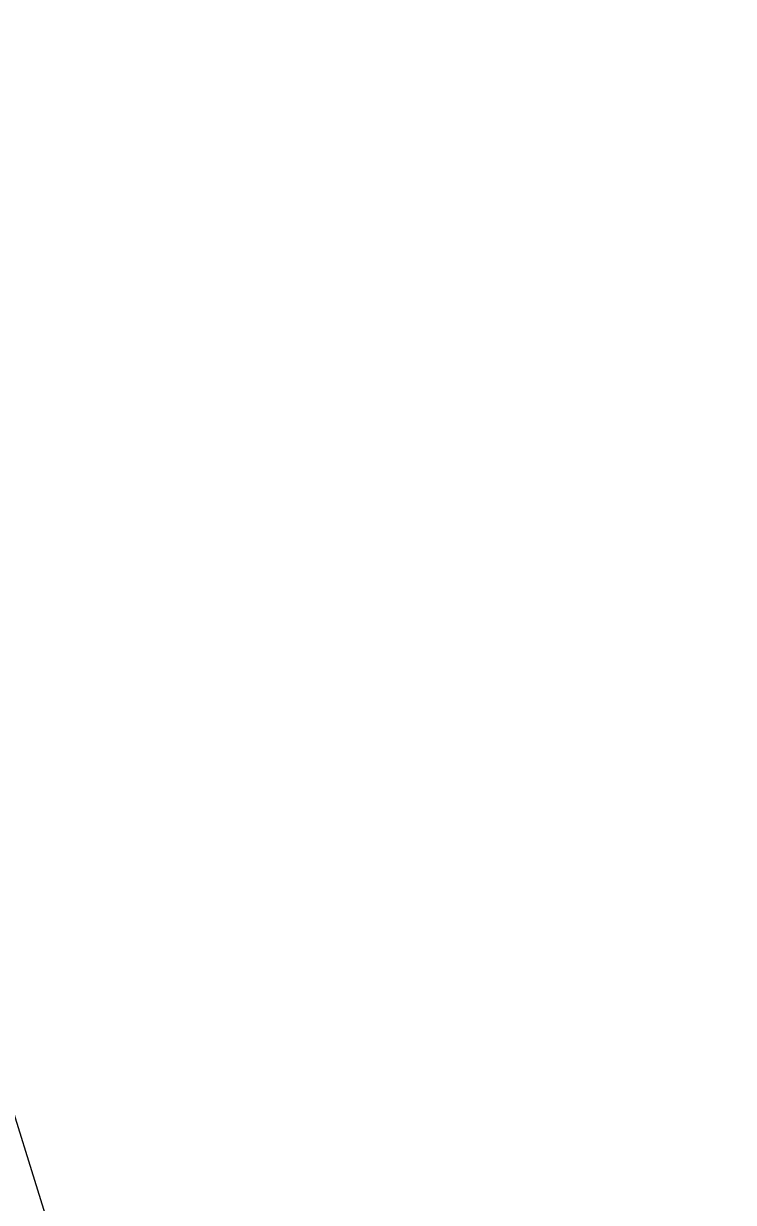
# Model space of a CAD drawing. Header units: millimetres. Extents: x -2122 to 22797, y 3569 to 89276.
# Drawn here: x 6001.2 to 6143.9, y 87449.2 to 87686.3 of the extents above; entities that cross this region are included whole.
import ezdxf

# ---------------------------------------------------------------- set-up
doc = ezdxf.new("R2010")
doc.units = ezdxf.units.MM
doc.header["$LTSCALE"] = 20
doc.layers.add('IA-DIBUJO', color=3, linetype='Continuous', lineweight=30)
doc.layers.add('IA-DIM', color=7, linetype='Continuous')
doc.styles.add('ING-AMB', font='romans.shx', dxfattribs={"width": 0.75, "oblique": 15})
doc.dimstyles.new('ING-AMB 20', dxfattribs={"dimscale": 20, "dimtxt": 3, "dimasz": 2.5, "dimexe": 1, "dimexo": 1, "dimgap": 1, "dimtad": 1, "dimdec": 0, "dimzin": 0, "dimdsep": 46, "dimtxsty": 'ING-AMB', "dimcen": 0.1, "dimclrd": 7, "dimclre": 7, "dimclrt": 2, "dimadec": 0, "dimazin": 0, "dimtfac": 1, "dimtdec": 0, "dimtmove": 0, "dimatfit": 0, "dimfxl": 1.25, "dimtolj": 1, "dimtzin": 0, "dimarcsym": 1})

# ---------------------------------------------------------------- blocks, each defined once
blk = doc.blocks.new('*D46')
at = {"layer": 'Defpoints', "color": 0, "transparency": 16777216}
for p in [(5263.17, 87809.58, 1283.42), (6165.92, 86979.58, 1283.42), (6448.1, 86979.58)]:
    blk.add_point(p, dxfattribs=at)
at = {"layer": 'IA-DIM', "color": 7, "lineweight": -2, "transparency": 16777216}
for p, q in [((5283.17, 87809.58), (6468.1, 87809.58)), ((6448.1, 87759.58), (6448.1, 87029.58)), ((6185.92, 86979.58), (6468.1, 86979.58))]:
    blk.add_line(p, q, dxfattribs=at)
at = {"layer": 'IA-DIM', "color": 7, "transparency": 16777216}
for points in [[(6439.77, 87759.58), (6456.44, 87759.58), (6448.1, 87809.58)], [(6439.77, 87029.58), (6456.44, 87029.58), (6448.1, 86979.58)]]:
    blk.add_solid(points, dxfattribs=at)
at = {"layer": 'IA-DIM', "color": 2, "transparency": 16777216, "insert": (6398.1, 87394.58), "char_height": 60, "attachment_point": 5, "rotation": 90, "style": 'ING-AMB'}
blk.add_mtext('\\A1;830', dxfattribs=at)

msp = doc.modelspace()

# ---------------------------------------------------------------- linework, layer by layer
at = {"layer": 'IA-DIBUJO', "color": 3, "linetype": 'Continuous', "lineweight": 0, "extrusion": (0, 1, -2.22045e-16)}
msp.add_line((6048.69, 87308.09, 1283.42), (5973.51, 87550.12, 1283.42), dxfattribs=at)

# ---------------------------------------------------------------- dimensions: what is measured, and where the dimension line sits
at = {"layer": 'IA-DIM'}
dim = msp.add_linear_dim(base=(6448.1, 86979.58), p1=(5263.17, 87809.58, 1283.42), p2=(6165.92, 86979.58, 1283.42), angle=90, dimstyle='ING-AMB 20', override={"dimpost": '\\X'}, dxfattribs=at)
dim.commit()
dim.dimension.update_dxf_attribs({"geometry": '*D46', "text_midpoint": (6398.1, 87394.58)})

doc.saveas('drawing.dxf')
